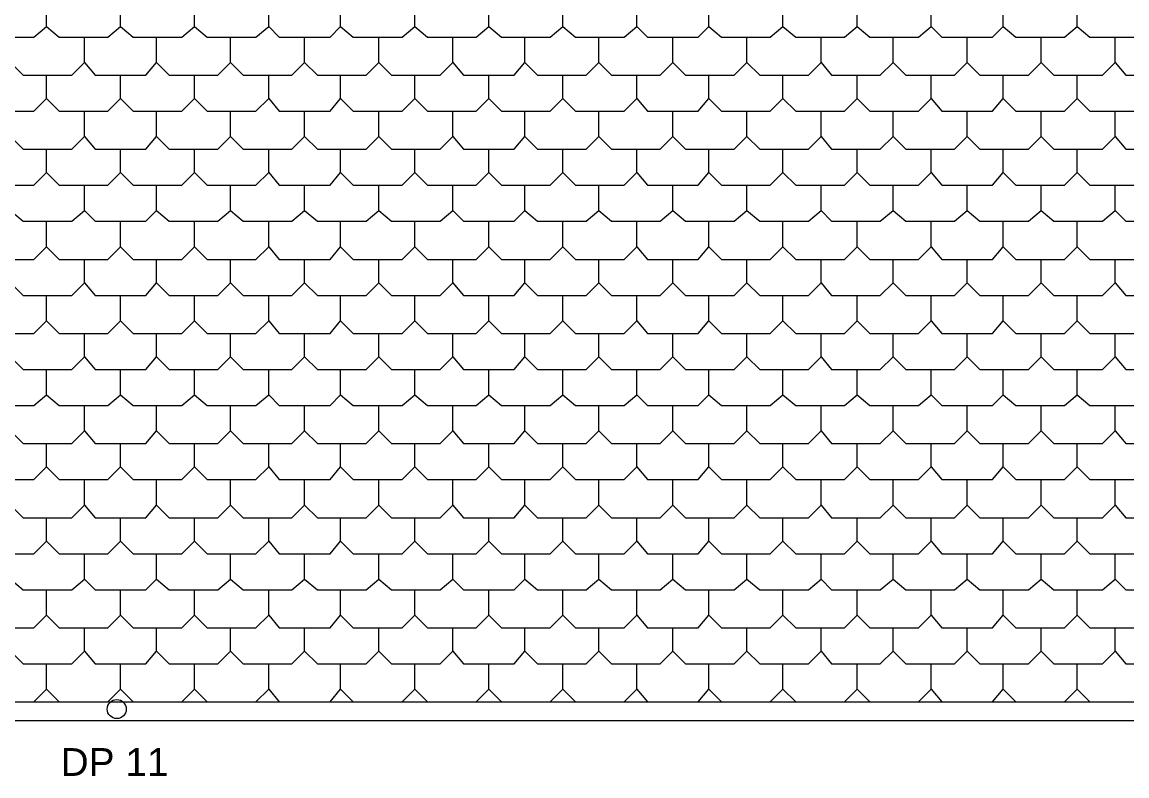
# Model space of a CAD drawing. Header units: millimetres. Extents: x 0 to 80.9, y 0 to 43.9.
# Drawn here: x 26.33 to 33.02, y 11.91 to 16.48 of the extents above; entities that cross this region are included whole.
import ezdxf

# ---------------------------------------------------------------- set-up
doc = ezdxf.new("R2010")
doc.units = ezdxf.units.MM
for name, color, linetype in [('PDF_014408$BL-ROOF', 7, 'Continuous'), ('PDF_014408$PL-SERVICES-STORMWATER', 7, 'Continuous'), ('PDF_Text', 7, 'Continuous')]:
    doc.layers.add(name, color=color, linetype=linetype)
doc.styles.add('PDF ArialMT', font='arial.ttf')

msp = doc.modelspace()

# ---------------------------------------------------------------- linework, layer by layer
at = {"layer": 'PDF_014408$BL-ROOF', "lineweight": 9}
for points in [[(53.4814, 12.2452), (8.9627, 12.2452), (8.9627, 31.4016), (75.5228, 31.4016), (75.5228, 12.2452), (66.5345, 12.2452)], [(26.0291, 16.4509), (26.106, 16.3868), (26.4009, 16.3868), (26.4779, 16.4509), (26.4779, 16.6048)], [(26.4779, 16.4509), (26.5548, 16.3868), (26.8497, 16.3868), (26.9266, 16.4509), (26.9266, 16.6048)], [(26.9266, 16.4509), (27.0036, 16.3868), (27.2985, 16.3868), (27.3754, 16.4509), (27.3754, 16.6048)], [(27.3754, 16.4509), (27.4524, 16.3868), (27.7473, 16.3868), (27.8242, 16.4509), (27.8242, 16.6048)], [(27.8242, 16.4509), (27.8883, 16.3868), (28.196, 16.3868), (28.2602, 16.4509), (28.2602, 16.6048)], [(28.2602, 16.4509), (28.3371, 16.3868), (28.632, 16.3868), (28.7089, 16.4509), (28.7089, 16.6048)], [(28.7089, 16.4509), (28.7859, 16.3868), (29.0808, 16.3868), (29.1577, 16.4509), (29.1577, 16.6048)], [(29.1577, 16.4509), (29.2346, 16.3868), (29.5296, 16.3868), (29.6065, 16.4509), (29.6065, 16.6048)], [(29.6065, 16.4509), (29.6834, 16.3868), (29.9783, 16.3868), (30.0553, 16.4509), (30.0553, 16.6048)], [(30.0553, 16.4509), (30.1194, 16.3868), (30.4271, 16.3868), (30.4912, 16.4509), (30.4912, 16.6048)], [(30.4912, 16.4509), (30.5682, 16.3868), (30.8631, 16.3868), (30.94, 16.4509), (30.94, 16.6048)], [(30.94, 16.4509), (31.0169, 16.3868), (31.3118, 16.3868), (31.3888, 16.4509), (31.3888, 16.6048)], [(31.3888, 16.4509), (31.4657, 16.3868), (31.7606, 16.3868), (31.8375, 16.4509), (31.8375, 16.6048)], [(31.8375, 16.4509), (31.9017, 16.3868), (32.2094, 16.3868), (32.2735, 16.4509), (32.2735, 16.6048)], [(32.2735, 16.4509), (32.3504, 16.3868), (32.6453, 16.3868), (32.7223, 16.4509), (32.7223, 16.6048)], [(32.7223, 16.4509), (32.7992, 16.3868), (33.0941, 16.3868), (33.1711, 16.4509), (33.1711, 16.6048)], [(26.2599, 16.2329), (26.3368, 16.156), (26.6317, 16.156), (26.7087, 16.2329), (26.7087, 16.3868)], [(26.7087, 16.2329), (26.7728, 16.156), (27.0805, 16.156), (27.1446, 16.2329), (27.1446, 16.3868)], [(27.1446, 16.2329), (27.2216, 16.156), (27.5165, 16.156), (27.5934, 16.2329), (27.5934, 16.3868)], [(27.5934, 16.2329), (27.6703, 16.156), (27.9652, 16.156), (28.0422, 16.2329), (28.0422, 16.3868)], [(28.0422, 16.2329), (28.1191, 16.156), (28.414, 16.156), (28.491, 16.2329), (28.491, 16.3868)], [(28.491, 16.2329), (28.5679, 16.156), (28.8628, 16.156), (28.9397, 16.2329), (28.9397, 16.3868)], [(28.9397, 16.2329), (29.0038, 16.156), (29.3116, 16.156), (29.3757, 16.2329), (29.3757, 16.3868)], [(29.3757, 16.2329), (29.4526, 16.156), (29.7475, 16.156), (29.8245, 16.2329), (29.8245, 16.3868)], [(29.8245, 16.2329), (29.9014, 16.156), (30.1963, 16.156), (30.2732, 16.2329), (30.2732, 16.3868)], [(30.2732, 16.2329), (30.3502, 16.156), (30.6451, 16.156), (30.722, 16.2329), (30.722, 16.3868)], [(30.722, 16.2329), (30.799, 16.156), (31.0939, 16.156), (31.1708, 16.2329), (31.1708, 16.3868)], [(31.1708, 16.2329), (31.2349, 16.156), (31.5298, 16.156), (31.6067, 16.2329), (31.6067, 16.3868)], [(31.6067, 16.2329), (31.6837, 16.156), (31.9786, 16.156), (32.0555, 16.2329), (32.0555, 16.3868)], [(32.0555, 16.2329), (32.1325, 16.156), (32.4274, 16.156), (32.5043, 16.2329), (32.5043, 16.3868)], [(32.5043, 16.2329), (32.5812, 16.156), (32.8761, 16.156), (32.9531, 16.2329), (32.9531, 16.3868)], [(32.9531, 16.2329), (33.0172, 16.156), (33.3249, 16.156), (33.389, 16.2329), (33.389, 16.3868)], [(26.0291, 16.0149), (26.106, 15.938), (26.4009, 15.938), (26.4779, 16.0149), (26.4779, 16.156)], [(26.4779, 16.0149), (26.5548, 15.938), (26.8497, 15.938), (26.9266, 16.0149), (26.9266, 16.156)], [(26.9266, 16.0149), (27.0036, 15.938), (27.2985, 15.938), (27.3754, 16.0149), (27.3754, 16.156)], [(27.3754, 16.0149), (27.4524, 15.938), (27.7473, 15.938), (27.8242, 16.0149), (27.8242, 16.156)], [(27.8242, 16.0149), (27.8883, 15.938), (28.196, 15.938), (28.2602, 16.0149), (28.2602, 16.156)], [(28.2602, 16.0149), (28.3371, 15.938), (28.632, 15.938), (28.7089, 16.0149), (28.7089, 16.156)], [(28.7089, 16.0149), (28.7859, 15.938), (29.0808, 15.938), (29.1577, 16.0149), (29.1577, 16.156)], [(29.1577, 16.0149), (29.2346, 15.938), (29.5296, 15.938), (29.6065, 16.0149), (29.6065, 16.156)], [(29.6065, 16.0149), (29.6834, 15.938), (29.9783, 15.938), (30.0553, 16.0149), (30.0553, 16.156)], [(30.0553, 16.0149), (30.1194, 15.938), (30.4271, 15.938), (30.4912, 16.0149), (30.4912, 16.156)], [(30.4912, 16.0149), (30.5682, 15.938), (30.8631, 15.938), (30.94, 16.0149), (30.94, 16.156)], [(30.94, 16.0149), (31.0169, 15.938), (31.3118, 15.938), (31.3888, 16.0149), (31.3888, 16.156)], [(31.3888, 16.0149), (31.4657, 15.938), (31.7606, 15.938), (31.8375, 16.0149), (31.8375, 16.156)], [(31.8375, 16.0149), (31.9017, 15.938), (32.2094, 15.938), (32.2735, 16.0149), (32.2735, 16.156)], [(32.2735, 16.0149), (32.3504, 15.938), (32.6453, 15.938), (32.7223, 16.0149), (32.7223, 16.156)], [(32.7223, 16.0149), (32.7992, 15.938), (33.0941, 15.938), (33.1711, 16.0149), (33.1711, 16.156)], [(26.2599, 15.7841), (26.3368, 15.7072), (26.6317, 15.7072), (26.7087, 15.7841), (26.7087, 15.938)], [(26.7087, 15.7841), (26.7728, 15.7072), (27.0805, 15.7072), (27.1446, 15.7841), (27.1446, 15.938)], [(27.1446, 15.7841), (27.2216, 15.7072), (27.5165, 15.7072), (27.5934, 15.7841), (27.5934, 15.938)], [(27.5934, 15.7841), (27.6703, 15.7072), (27.9652, 15.7072), (28.0422, 15.7841), (28.0422, 15.938)], [(28.0422, 15.7841), (28.1191, 15.7072), (28.414, 15.7072), (28.491, 15.7841), (28.491, 15.938)], [(28.491, 15.7841), (28.5679, 15.7072), (28.8628, 15.7072), (28.9397, 15.7841), (28.9397, 15.938)], [(28.9397, 15.7841), (29.0038, 15.7072), (29.3116, 15.7072), (29.3757, 15.7841), (29.3757, 15.938)], [(29.3757, 15.7841), (29.4526, 15.7072), (29.7475, 15.7072), (29.8245, 15.7841), (29.8245, 15.938)], [(29.8245, 15.7841), (29.9014, 15.7072), (30.1963, 15.7072), (30.2732, 15.7841), (30.2732, 15.938)], [(30.2732, 15.7841), (30.3502, 15.7072), (30.6451, 15.7072), (30.722, 15.7841), (30.722, 15.938)], [(30.722, 15.7841), (30.799, 15.7072), (31.0939, 15.7072), (31.1708, 15.7841), (31.1708, 15.938)], [(31.1708, 15.7841), (31.2349, 15.7072), (31.5298, 15.7072), (31.6067, 15.7841), (31.6067, 15.938)], [(31.6067, 15.7841), (31.6837, 15.7072), (31.9786, 15.7072), (32.0555, 15.7841), (32.0555, 15.938)], [(32.0555, 15.7841), (32.1325, 15.7072), (32.4274, 15.7072), (32.5043, 15.7841), (32.5043, 15.938)], [(32.5043, 15.7841), (32.5812, 15.7072), (32.8761, 15.7072), (32.9531, 15.7841), (32.9531, 15.938)], [(32.9531, 15.7841), (33.0172, 15.7072), (33.3249, 15.7072), (33.389, 15.7841), (33.389, 15.938)], [(26.0291, 15.5662), (26.106, 15.4892), (26.4009, 15.4892), (26.4779, 15.5662), (26.4779, 15.7072)], [(26.4779, 15.5662), (26.5548, 15.4892), (26.8497, 15.4892), (26.9266, 15.5662), (26.9266, 15.7072)], [(26.9266, 15.5662), (27.0036, 15.4892), (27.2985, 15.4892), (27.3754, 15.5662), (27.3754, 15.7072)], [(27.3754, 15.5662), (27.4524, 15.4892), (27.7473, 15.4892), (27.8242, 15.5662), (27.8242, 15.7072)], [(27.8242, 15.5662), (27.8883, 15.4892), (28.196, 15.4892), (28.2602, 15.5662), (28.2602, 15.7072)], [(28.2602, 15.5662), (28.3371, 15.4892), (28.632, 15.4892), (28.7089, 15.5662), (28.7089, 15.7072)], [(28.7089, 15.5662), (28.7859, 15.4892), (29.0808, 15.4892), (29.1577, 15.5662), (29.1577, 15.7072)], [(29.1577, 15.5662), (29.2346, 15.4892), (29.5296, 15.4892), (29.6065, 15.5662), (29.6065, 15.7072)], [(29.6065, 15.5662), (29.6834, 15.4892), (29.9783, 15.4892), (30.0553, 15.5662), (30.0553, 15.7072)], [(30.0553, 15.5662), (30.1194, 15.4892), (30.4271, 15.4892), (30.4912, 15.5662), (30.4912, 15.7072)], [(30.4912, 15.5662), (30.5682, 15.4892), (30.8631, 15.4892), (30.94, 15.5662), (30.94, 15.7072)], [(30.94, 15.5662), (31.0169, 15.4892), (31.3118, 15.4892), (31.3888, 15.5662), (31.3888, 15.7072)], [(31.3888, 15.5662), (31.4657, 15.4892), (31.7606, 15.4892), (31.8375, 15.5662), (31.8375, 15.7072)], [(31.8375, 15.5662), (31.9017, 15.4892), (32.2094, 15.4892), (32.2735, 15.5662), (32.2735, 15.7072)], [(32.2735, 15.5662), (32.3504, 15.4892), (32.6453, 15.4892), (32.7223, 15.5662), (32.7223, 15.7072)], [(32.7223, 15.5662), (32.7992, 15.4892), (33.0941, 15.4892), (33.1711, 15.5662), (33.1711, 15.7072)], [(26.2599, 15.3354), (26.3368, 15.2713), (26.6317, 15.2713), (26.7087, 15.3354), (26.7087, 15.4892)], [(26.7087, 15.3354), (26.7728, 15.2713), (27.0805, 15.2713), (27.1446, 15.3354), (27.1446, 15.4892)], [(27.1446, 15.3354), (27.2216, 15.2713), (27.5165, 15.2713), (27.5934, 15.3354), (27.5934, 15.4892)], [(27.5934, 15.3354), (27.6703, 15.2713), (27.9652, 15.2713), (28.0422, 15.3354), (28.0422, 15.4892)], [(28.0422, 15.3354), (28.1191, 15.2713), (28.414, 15.2713), (28.491, 15.3354), (28.491, 15.4892)], [(28.491, 15.3354), (28.5679, 15.2713), (28.8628, 15.2713), (28.9397, 15.3354), (28.9397, 15.4892)], [(28.9397, 15.3354), (29.0038, 15.2713), (29.3116, 15.2713), (29.3757, 15.3354), (29.3757, 15.4892)], [(29.3757, 15.3354), (29.4526, 15.2713), (29.7475, 15.2713), (29.8245, 15.3354), (29.8245, 15.4892)], [(29.8245, 15.3354), (29.9014, 15.2713), (30.1963, 15.2713), (30.2732, 15.3354), (30.2732, 15.4892)], [(30.2732, 15.3354), (30.3502, 15.2713), (30.6451, 15.2713), (30.722, 15.3354), (30.722, 15.4892)], [(30.722, 15.3354), (30.799, 15.2713), (31.0939, 15.2713), (31.1708, 15.3354), (31.1708, 15.4892)], [(31.1708, 15.3354), (31.2349, 15.2713), (31.5298, 15.2713), (31.6067, 15.3354), (31.6067, 15.4892)], [(31.6067, 15.3354), (31.6837, 15.2713), (31.9786, 15.2713), (32.0555, 15.3354), (32.0555, 15.4892)], [(32.0555, 15.3354), (32.1325, 15.2713), (32.4274, 15.2713), (32.5043, 15.3354), (32.5043, 15.4892)], [(32.5043, 15.3354), (32.5812, 15.2713), (32.8761, 15.2713), (32.9531, 15.3354), (32.9531, 15.4892)], [(32.9531, 15.3354), (33.0172, 15.2713), (33.3249, 15.2713), (33.389, 15.3354), (33.389, 15.4892)], [(26.0291, 15.1174), (26.106, 15.0405), (26.4009, 15.0405), (26.4779, 15.1174), (26.4779, 15.2713)], [(26.4779, 15.1174), (26.5548, 15.0405), (26.8497, 15.0405), (26.9266, 15.1174), (26.9266, 15.2713)], [(26.9266, 15.1174), (27.0036, 15.0405), (27.2985, 15.0405), (27.3754, 15.1174), (27.3754, 15.2713)], [(27.3754, 15.1174), (27.4524, 15.0405), (27.7473, 15.0405), (27.8242, 15.1174), (27.8242, 15.2713)], [(27.8242, 15.1174), (27.8883, 15.0405), (28.196, 15.0405), (28.2602, 15.1174), (28.2602, 15.2713)], [(28.2602, 15.1174), (28.3371, 15.0405), (28.632, 15.0405), (28.7089, 15.1174), (28.7089, 15.2713)], [(28.7089, 15.1174), (28.7859, 15.0405), (29.0808, 15.0405), (29.1577, 15.1174), (29.1577, 15.2713)], [(29.1577, 15.1174), (29.2346, 15.0405), (29.5296, 15.0405), (29.6065, 15.1174), (29.6065, 15.2713)], [(29.6065, 15.1174), (29.6834, 15.0405), (29.9783, 15.0405), (30.0553, 15.1174), (30.0553, 15.2713)], [(30.0553, 15.1174), (30.1194, 15.0405), (30.4271, 15.0405), (30.4912, 15.1174), (30.4912, 15.2713)], [(30.4912, 15.1174), (30.5682, 15.0405), (30.8631, 15.0405), (30.94, 15.1174), (30.94, 15.2713)], [(30.94, 15.1174), (31.0169, 15.0405), (31.3118, 15.0405), (31.3888, 15.1174), (31.3888, 15.2713)], [(31.3888, 15.1174), (31.4657, 15.0405), (31.7606, 15.0405), (31.8375, 15.1174), (31.8375, 15.2713)], [(31.8375, 15.1174), (31.9017, 15.0405), (32.2094, 15.0405), (32.2735, 15.1174), (32.2735, 15.2713)], [(32.2735, 15.1174), (32.3504, 15.0405), (32.6453, 15.0405), (32.7223, 15.1174), (32.7223, 15.2713)], [(32.7223, 15.1174), (32.7992, 15.0405), (33.0941, 15.0405), (33.1711, 15.1174), (33.1711, 15.2713)], [(26.2599, 14.8994), (26.3368, 14.8225), (26.6317, 14.8225), (26.7087, 14.8994), (26.7087, 15.0405)], [(26.7087, 14.8994), (26.7728, 14.8225), (27.0805, 14.8225), (27.1446, 14.8994), (27.1446, 15.0405)], [(27.1446, 14.8994), (27.2216, 14.8225), (27.5165, 14.8225), (27.5934, 14.8994), (27.5934, 15.0405)], [(27.5934, 14.8994), (27.6703, 14.8225), (27.9652, 14.8225), (28.0422, 14.8994), (28.0422, 15.0405)], [(28.0422, 14.8994), (28.1191, 14.8225), (28.414, 14.8225), (28.491, 14.8994), (28.491, 15.0405)], [(28.491, 14.8994), (28.5679, 14.8225), (28.8628, 14.8225), (28.9397, 14.8994), (28.9397, 15.0405)], [(28.9397, 14.8994), (29.0038, 14.8225), (29.3116, 14.8225), (29.3757, 14.8994), (29.3757, 15.0405)], [(29.3757, 14.8994), (29.4526, 14.8225), (29.7475, 14.8225), (29.8245, 14.8994), (29.8245, 15.0405)], [(29.8245, 14.8994), (29.9014, 14.8225), (30.1963, 14.8225), (30.2732, 14.8994), (30.2732, 15.0405)], [(30.2732, 14.8994), (30.3502, 14.8225), (30.6451, 14.8225), (30.722, 14.8994), (30.722, 15.0405)], [(30.722, 14.8994), (30.799, 14.8225), (31.0939, 14.8225), (31.1708, 14.8994), (31.1708, 15.0405)], [(31.1708, 14.8994), (31.2349, 14.8225), (31.5298, 14.8225), (31.6067, 14.8994), (31.6067, 15.0405)], [(31.6067, 14.8994), (31.6837, 14.8225), (31.9786, 14.8225), (32.0555, 14.8994), (32.0555, 15.0405)], [(32.0555, 14.8994), (32.1325, 14.8225), (32.4274, 14.8225), (32.5043, 14.8994), (32.5043, 15.0405)], [(32.5043, 14.8994), (32.5812, 14.8225), (32.8761, 14.8225), (32.9531, 14.8994), (32.9531, 15.0405)], [(32.9531, 14.8994), (33.0172, 14.8225), (33.3249, 14.8225), (33.389, 14.8994), (33.389, 15.0405)], [(26.0291, 14.6686), (26.106, 14.5917), (26.4009, 14.5917), (26.4779, 14.6686), (26.4779, 14.8225)], [(26.4779, 14.6686), (26.5548, 14.5917), (26.8497, 14.5917), (26.9266, 14.6686), (26.9266, 14.8225)], [(26.9266, 14.6686), (27.0036, 14.5917), (27.2985, 14.5917), (27.3754, 14.6686), (27.3754, 14.8225)], [(27.3754, 14.6686), (27.4524, 14.5917), (27.7473, 14.5917), (27.8242, 14.6686), (27.8242, 14.8225)], [(27.8242, 14.6686), (27.8883, 14.5917), (28.196, 14.5917), (28.2602, 14.6686), (28.2602, 14.8225)], [(28.2602, 14.6686), (28.3371, 14.5917), (28.632, 14.5917), (28.7089, 14.6686), (28.7089, 14.8225)], [(28.7089, 14.6686), (28.7859, 14.5917), (29.0808, 14.5917), (29.1577, 14.6686), (29.1577, 14.8225)], [(29.1577, 14.6686), (29.2346, 14.5917), (29.5296, 14.5917), (29.6065, 14.6686), (29.6065, 14.8225)], [(29.6065, 14.6686), (29.6834, 14.5917), (29.9783, 14.5917), (30.0553, 14.6686), (30.0553, 14.8225)], [(30.0553, 14.6686), (30.1194, 14.5917), (30.4271, 14.5917), (30.4912, 14.6686), (30.4912, 14.8225)], [(30.4912, 14.6686), (30.5682, 14.5917), (30.8631, 14.5917), (30.94, 14.6686), (30.94, 14.8225)], [(30.94, 14.6686), (31.0169, 14.5917), (31.3118, 14.5917), (31.3888, 14.6686), (31.3888, 14.8225)], [(31.3888, 14.6686), (31.4657, 14.5917), (31.7606, 14.5917), (31.8375, 14.6686), (31.8375, 14.8225)], [(31.8375, 14.6686), (31.9017, 14.5917), (32.2094, 14.5917), (32.2735, 14.6686), (32.2735, 14.8225)], [(32.2735, 14.6686), (32.3504, 14.5917), (32.6453, 14.5917), (32.7223, 14.6686), (32.7223, 14.8225)], [(32.7223, 14.6686), (32.7992, 14.5917), (33.0941, 14.5917), (33.1711, 14.6686), (33.1711, 14.8225)], [(26.2599, 14.4506), (26.3368, 14.3737), (26.6317, 14.3737), (26.7087, 14.4506), (26.7087, 14.5917)], [(26.7087, 14.4506), (26.7728, 14.3737), (27.0805, 14.3737), (27.1446, 14.4506), (27.1446, 14.5917)], [(27.1446, 14.4506), (27.2216, 14.3737), (27.5165, 14.3737), (27.5934, 14.4506), (27.5934, 14.5917)], [(27.5934, 14.4506), (27.6703, 14.3737), (27.9652, 14.3737), (28.0422, 14.4506), (28.0422, 14.5917)], [(28.0422, 14.4506), (28.1191, 14.3737), (28.414, 14.3737), (28.491, 14.4506), (28.491, 14.5917)], [(28.491, 14.4506), (28.5679, 14.3737), (28.8628, 14.3737), (28.9397, 14.4506), (28.9397, 14.5917)], [(28.9397, 14.4506), (29.0038, 14.3737), (29.3116, 14.3737), (29.3757, 14.4506), (29.3757, 14.5917)], [(29.3757, 14.4506), (29.4526, 14.3737), (29.7475, 14.3737), (29.8245, 14.4506), (29.8245, 14.5917)], [(29.8245, 14.4506), (29.9014, 14.3737), (30.1963, 14.3737), (30.2732, 14.4506), (30.2732, 14.5917)], [(30.2732, 14.4506), (30.3502, 14.3737), (30.6451, 14.3737), (30.722, 14.4506), (30.722, 14.5917)], [(30.722, 14.4506), (30.799, 14.3737), (31.0939, 14.3737), (31.1708, 14.4506), (31.1708, 14.5917)], [(31.1708, 14.4506), (31.2349, 14.3737), (31.5298, 14.3737), (31.6067, 14.4506), (31.6067, 14.5917)], [(31.6067, 14.4506), (31.6837, 14.3737), (31.9786, 14.3737), (32.0555, 14.4506), (32.0555, 14.5917)], [(32.0555, 14.4506), (32.1325, 14.3737), (32.4274, 14.3737), (32.5043, 14.4506), (32.5043, 14.5917)], [(32.5043, 14.4506), (32.5812, 14.3737), (32.8761, 14.3737), (32.9531, 14.4506), (32.9531, 14.5917)], [(32.9531, 14.4506), (33.0172, 14.3737), (33.3249, 14.3737), (33.389, 14.4506), (33.389, 14.5917)], [(26.0291, 14.2198), (26.106, 14.1557), (26.4009, 14.1557), (26.4779, 14.2198), (26.4779, 14.3737)], [(26.4779, 14.2198), (26.5548, 14.1557), (26.8497, 14.1557), (26.9266, 14.2198), (26.9266, 14.3737)], [(26.9266, 14.2198), (27.0036, 14.1557), (27.2985, 14.1557), (27.3754, 14.2198), (27.3754, 14.3737)], [(27.3754, 14.2198), (27.4524, 14.1557), (27.7473, 14.1557), (27.8242, 14.2198), (27.8242, 14.3737)], [(27.8242, 14.2198), (27.8883, 14.1557), (28.196, 14.1557), (28.2602, 14.2198), (28.2602, 14.3737)], [(28.2602, 14.2198), (28.3371, 14.1557), (28.632, 14.1557), (28.7089, 14.2198), (28.7089, 14.3737)], [(28.7089, 14.2198), (28.7859, 14.1557), (29.0808, 14.1557), (29.1577, 14.2198), (29.1577, 14.3737)], [(29.1577, 14.2198), (29.2346, 14.1557), (29.5296, 14.1557), (29.6065, 14.2198), (29.6065, 14.3737)], [(29.6065, 14.2198), (29.6834, 14.1557), (29.9783, 14.1557), (30.0553, 14.2198), (30.0553, 14.3737)], [(30.0553, 14.2198), (30.1194, 14.1557), (30.4271, 14.1557), (30.4912, 14.2198), (30.4912, 14.3737)], [(30.4912, 14.2198), (30.5682, 14.1557), (30.8631, 14.1557), (30.94, 14.2198), (30.94, 14.3737)], [(30.94, 14.2198), (31.0169, 14.1557), (31.3118, 14.1557), (31.3888, 14.2198), (31.3888, 14.3737)], [(31.3888, 14.2198), (31.4657, 14.1557), (31.7606, 14.1557), (31.8375, 14.2198), (31.8375, 14.3737)], [(31.8375, 14.2198), (31.9017, 14.1557), (32.2094, 14.1557), (32.2735, 14.2198), (32.2735, 14.3737)], [(32.2735, 14.2198), (32.3504, 14.1557), (32.6453, 14.1557), (32.7223, 14.2198), (32.7223, 14.3737)], [(32.7223, 14.2198), (32.7992, 14.1557), (33.0941, 14.1557), (33.1711, 14.2198), (33.1711, 14.3737)], [(26.2599, 14.0019), (26.3368, 13.9249), (26.6317, 13.9249), (26.7087, 14.0019), (26.7087, 14.1557)], [(26.7087, 14.0019), (26.7728, 13.9249), (27.0805, 13.9249), (27.1446, 14.0019), (27.1446, 14.1557)], [(27.1446, 14.0019), (27.2216, 13.9249), (27.5165, 13.9249), (27.5934, 14.0019), (27.5934, 14.1557)], [(27.5934, 14.0019), (27.6703, 13.9249), (27.9652, 13.9249), (28.0422, 14.0019), (28.0422, 14.1557)], [(28.0422, 14.0019), (28.1191, 13.9249), (28.414, 13.9249), (28.491, 14.0019), (28.491, 14.1557)], [(28.491, 14.0019), (28.5679, 13.9249), (28.8628, 13.9249), (28.9397, 14.0019), (28.9397, 14.1557)], [(28.9397, 14.0019), (29.0038, 13.9249), (29.3116, 13.9249), (29.3757, 14.0019), (29.3757, 14.1557)], [(29.3757, 14.0019), (29.4526, 13.9249), (29.7475, 13.9249), (29.8245, 14.0019), (29.8245, 14.1557)], [(29.8245, 14.0019), (29.9014, 13.9249), (30.1963, 13.9249), (30.2732, 14.0019), (30.2732, 14.1557)], [(30.2732, 14.0019), (30.3502, 13.9249), (30.6451, 13.9249), (30.722, 14.0019), (30.722, 14.1557)], [(30.722, 14.0019), (30.799, 13.9249), (31.0939, 13.9249), (31.1708, 14.0019), (31.1708, 14.1557)], [(31.1708, 14.0019), (31.2349, 13.9249), (31.5298, 13.9249), (31.6067, 14.0019), (31.6067, 14.1557)], [(31.6067, 14.0019), (31.6837, 13.9249), (31.9786, 13.9249), (32.0555, 14.0019), (32.0555, 14.1557)], [(32.0555, 14.0019), (32.1325, 13.9249), (32.4274, 13.9249), (32.5043, 14.0019), (32.5043, 14.1557)], [(32.5043, 14.0019), (32.5812, 13.9249), (32.8761, 13.9249), (32.9531, 14.0019), (32.9531, 14.1557)], [(32.9531, 14.0019), (33.0172, 13.9249), (33.3249, 13.9249), (33.389, 14.0019), (33.389, 14.1557)], [(26.0291, 13.7839), (26.106, 13.7069), (26.4009, 13.7069), (26.4779, 13.7839), (26.4779, 13.9249)], [(26.4779, 13.7839), (26.5548, 13.7069), (26.8497, 13.7069), (26.9266, 13.7839), (26.9266, 13.9249)], [(26.9266, 13.7839), (27.0036, 13.7069), (27.2985, 13.7069), (27.3754, 13.7839), (27.3754, 13.9249)], [(27.3754, 13.7839), (27.4524, 13.7069), (27.7473, 13.7069), (27.8242, 13.7839), (27.8242, 13.9249)], [(27.8242, 13.7839), (27.8883, 13.7069), (28.196, 13.7069), (28.2602, 13.7839), (28.2602, 13.9249)], [(28.2602, 13.7839), (28.3371, 13.7069), (28.632, 13.7069), (28.7089, 13.7839), (28.7089, 13.9249)], [(28.7089, 13.7839), (28.7859, 13.7069), (29.0808, 13.7069), (29.1577, 13.7839), (29.1577, 13.9249)], [(29.1577, 13.7839), (29.2346, 13.7069), (29.5296, 13.7069), (29.6065, 13.7839), (29.6065, 13.9249)], [(29.6065, 13.7839), (29.6834, 13.7069), (29.9783, 13.7069), (30.0553, 13.7839), (30.0553, 13.9249)], [(30.0553, 13.7839), (30.1194, 13.7069), (30.4271, 13.7069), (30.4912, 13.7839), (30.4912, 13.9249)], [(30.4912, 13.7839), (30.5682, 13.7069), (30.8631, 13.7069), (30.94, 13.7839), (30.94, 13.9249)], [(30.94, 13.7839), (31.0169, 13.7069), (31.3118, 13.7069), (31.3888, 13.7839), (31.3888, 13.9249)], [(31.3888, 13.7839), (31.4657, 13.7069), (31.7606, 13.7069), (31.8375, 13.7839), (31.8375, 13.9249)], [(31.8375, 13.7839), (31.9017, 13.7069), (32.2094, 13.7069), (32.2735, 13.7839), (32.2735, 13.9249)], [(32.2735, 13.7839), (32.3504, 13.7069), (32.6453, 13.7069), (32.7223, 13.7839), (32.7223, 13.9249)], [(32.7223, 13.7839), (32.7992, 13.7069), (33.0941, 13.7069), (33.1711, 13.7839), (33.1711, 13.9249)], [(26.2599, 13.5531), (26.3368, 13.4761), (26.6317, 13.4761), (26.7087, 13.5531), (26.7087, 13.7069)], [(26.7087, 13.5531), (26.7728, 13.4761), (27.0805, 13.4761), (27.1446, 13.5531), (27.1446, 13.7069)], [(27.1446, 13.5531), (27.2216, 13.4761), (27.5165, 13.4761), (27.5934, 13.5531), (27.5934, 13.7069)], [(27.5934, 13.5531), (27.6703, 13.4761), (27.9652, 13.4761), (28.0422, 13.5531), (28.0422, 13.7069)], [(28.0422, 13.5531), (28.1191, 13.4761), (28.414, 13.4761), (28.491, 13.5531), (28.491, 13.7069)], [(28.491, 13.5531), (28.5679, 13.4761), (28.8628, 13.4761), (28.9397, 13.5531), (28.9397, 13.7069)], [(28.9397, 13.5531), (29.0038, 13.4761), (29.3116, 13.4761), (29.3757, 13.5531), (29.3757, 13.7069)], [(29.3757, 13.5531), (29.4526, 13.4761), (29.7475, 13.4761), (29.8245, 13.5531), (29.8245, 13.7069)], [(29.8245, 13.5531), (29.9014, 13.4761), (30.1963, 13.4761), (30.2732, 13.5531), (30.2732, 13.7069)], [(30.2732, 13.5531), (30.3502, 13.4761), (30.6451, 13.4761), (30.722, 13.5531), (30.722, 13.7069)], [(30.722, 13.5531), (30.799, 13.4761), (31.0939, 13.4761), (31.1708, 13.5531), (31.1708, 13.7069)], [(31.1708, 13.5531), (31.2349, 13.4761), (31.5298, 13.4761), (31.6067, 13.5531), (31.6067, 13.7069)], [(31.6067, 13.5531), (31.6837, 13.4761), (31.9786, 13.4761), (32.0555, 13.5531), (32.0555, 13.7069)], [(32.0555, 13.5531), (32.1325, 13.4761), (32.4274, 13.4761), (32.5043, 13.5531), (32.5043, 13.7069)], [(32.5043, 13.5531), (32.5812, 13.4761), (32.8761, 13.4761), (32.9531, 13.5531), (32.9531, 13.7069)], [(32.9531, 13.5531), (33.0172, 13.4761), (33.3249, 13.4761), (33.389, 13.5531), (33.389, 13.7069)], [(26.0291, 13.3351), (26.106, 13.2582), (26.4009, 13.2582), (26.4779, 13.3351), (26.4779, 13.4761)], [(26.4779, 13.3351), (26.5548, 13.2582), (26.8497, 13.2582), (26.9266, 13.3351), (26.9266, 13.4761)], [(26.9266, 13.3351), (27.0036, 13.2582), (27.2985, 13.2582), (27.3754, 13.3351), (27.3754, 13.4761)], [(27.3754, 13.3351), (27.4524, 13.2582), (27.7473, 13.2582), (27.8242, 13.3351), (27.8242, 13.4761)], [(27.8242, 13.3351), (27.8883, 13.2582), (28.196, 13.2582), (28.2602, 13.3351), (28.2602, 13.4761)], [(28.2602, 13.3351), (28.3371, 13.2582), (28.632, 13.2582), (28.7089, 13.3351), (28.7089, 13.4761)], [(28.7089, 13.3351), (28.7859, 13.2582), (29.0808, 13.2582), (29.1577, 13.3351), (29.1577, 13.4761)], [(29.1577, 13.3351), (29.2346, 13.2582), (29.5296, 13.2582), (29.6065, 13.3351), (29.6065, 13.4761)], [(29.6065, 13.3351), (29.6834, 13.2582), (29.9783, 13.2582), (30.0553, 13.3351), (30.0553, 13.4761)], [(30.0553, 13.3351), (30.1194, 13.2582), (30.4271, 13.2582), (30.4912, 13.3351), (30.4912, 13.4761)], [(30.4912, 13.3351), (30.5682, 13.2582), (30.8631, 13.2582), (30.94, 13.3351), (30.94, 13.4761)], [(30.94, 13.3351), (31.0169, 13.2582), (31.3118, 13.2582), (31.3888, 13.3351), (31.3888, 13.4761)], [(31.3888, 13.3351), (31.4657, 13.2582), (31.7606, 13.2582), (31.8375, 13.3351), (31.8375, 13.4761)], [(31.8375, 13.3351), (31.9017, 13.2582), (32.2094, 13.2582), (32.2735, 13.3351), (32.2735, 13.4761)], [(32.2735, 13.3351), (32.3504, 13.2582), (32.6453, 13.2582), (32.7223, 13.3351), (32.7223, 13.4761)], [(32.7223, 13.3351), (32.7992, 13.2582), (33.0941, 13.2582), (33.1711, 13.3351), (33.1711, 13.4761)], [(26.2599, 13.1043), (26.3368, 13.0402), (26.6317, 13.0402), (26.7087, 13.1043), (26.7087, 13.2582)], [(26.7087, 13.1043), (26.7728, 13.0402), (27.0805, 13.0402), (27.1446, 13.1043), (27.1446, 13.2582)], [(27.1446, 13.1043), (27.2216, 13.0402), (27.5165, 13.0402), (27.5934, 13.1043), (27.5934, 13.2582)], [(27.5934, 13.1043), (27.6703, 13.0402), (27.9652, 13.0402), (28.0422, 13.1043), (28.0422, 13.2582)], [(28.0422, 13.1043), (28.1191, 13.0402), (28.414, 13.0402), (28.491, 13.1043), (28.491, 13.2582)], [(28.491, 13.1043), (28.5679, 13.0402), (28.8628, 13.0402), (28.9397, 13.1043), (28.9397, 13.2582)], [(28.9397, 13.1043), (29.0038, 13.0402), (29.3116, 13.0402), (29.3757, 13.1043), (29.3757, 13.2582)], [(29.3757, 13.1043), (29.4526, 13.0402), (29.7475, 13.0402), (29.8245, 13.1043), (29.8245, 13.2582)], [(29.8245, 13.1043), (29.9014, 13.0402), (30.1963, 13.0402), (30.2732, 13.1043), (30.2732, 13.2582)], [(30.2732, 13.1043), (30.3502, 13.0402), (30.6451, 13.0402), (30.722, 13.1043), (30.722, 13.2582)], [(30.722, 13.1043), (30.799, 13.0402), (31.0939, 13.0402), (31.1708, 13.1043), (31.1708, 13.2582)], [(31.1708, 13.1043), (31.2349, 13.0402), (31.5298, 13.0402), (31.6067, 13.1043), (31.6067, 13.2582)], [(31.6067, 13.1043), (31.6837, 13.0402), (31.9786, 13.0402), (32.0555, 13.1043), (32.0555, 13.2582)], [(32.0555, 13.1043), (32.1325, 13.0402), (32.4274, 13.0402), (32.5043, 13.1043), (32.5043, 13.2582)], [(32.5043, 13.1043), (32.5812, 13.0402), (32.8761, 13.0402), (32.9531, 13.1043), (32.9531, 13.2582)], [(32.9531, 13.1043), (33.0172, 13.0402), (33.3249, 13.0402), (33.389, 13.1043), (33.389, 13.2582)], [(26.0291, 12.8863), (26.106, 12.8094), (26.4009, 12.8094), (26.4779, 12.8863), (26.4779, 13.0402)], [(26.4779, 12.8863), (26.5548, 12.8094), (26.8497, 12.8094), (26.9266, 12.8863), (26.9266, 13.0402)], [(26.9266, 12.8863), (27.0036, 12.8094), (27.2985, 12.8094), (27.3754, 12.8863), (27.3754, 13.0402)], [(27.3754, 12.8863), (27.4524, 12.8094), (27.7473, 12.8094), (27.8242, 12.8863), (27.8242, 13.0402)], [(27.8242, 12.8863), (27.8883, 12.8094), (28.196, 12.8094), (28.2602, 12.8863), (28.2602, 13.0402)], [(28.2602, 12.8863), (28.3371, 12.8094), (28.632, 12.8094), (28.7089, 12.8863), (28.7089, 13.0402)], [(28.7089, 12.8863), (28.7859, 12.8094), (29.0808, 12.8094), (29.1577, 12.8863), (29.1577, 13.0402)], [(29.1577, 12.8863), (29.2346, 12.8094), (29.5296, 12.8094), (29.6065, 12.8863), (29.6065, 13.0402)], [(29.6065, 12.8863), (29.6834, 12.8094), (29.9783, 12.8094), (30.0553, 12.8863), (30.0553, 13.0402)], [(30.0553, 12.8863), (30.1194, 12.8094), (30.4271, 12.8094), (30.4912, 12.8863), (30.4912, 13.0402)], [(30.4912, 12.8863), (30.5682, 12.8094), (30.8631, 12.8094), (30.94, 12.8863), (30.94, 13.0402)], [(30.94, 12.8863), (31.0169, 12.8094), (31.3118, 12.8094), (31.3888, 12.8863), (31.3888, 13.0402)], [(31.3888, 12.8863), (31.4657, 12.8094), (31.7606, 12.8094), (31.8375, 12.8863), (31.8375, 13.0402)], [(31.8375, 12.8863), (31.9017, 12.8094), (32.2094, 12.8094), (32.2735, 12.8863), (32.2735, 13.0402)], [(32.2735, 12.8863), (32.3504, 12.8094), (32.6453, 12.8094), (32.7223, 12.8863), (32.7223, 13.0402)], [(32.7223, 12.8863), (32.7992, 12.8094), (33.0941, 12.8094), (33.1711, 12.8863), (33.1711, 13.0402)], [(26.2599, 12.6683), (26.3368, 12.5914), (26.6317, 12.5914), (26.7087, 12.6683), (26.7087, 12.8094)], [(26.7087, 12.6683), (26.7728, 12.5914), (27.0805, 12.5914), (27.1446, 12.6683), (27.1446, 12.8094)], [(27.1446, 12.6683), (27.2216, 12.5914), (27.5165, 12.5914), (27.5934, 12.6683), (27.5934, 12.8094)], [(27.5934, 12.6683), (27.6703, 12.5914), (27.9652, 12.5914), (28.0422, 12.6683), (28.0422, 12.8094)], [(28.0422, 12.6683), (28.1191, 12.5914), (28.414, 12.5914), (28.491, 12.6683), (28.491, 12.8094)], [(28.491, 12.6683), (28.5679, 12.5914), (28.8628, 12.5914), (28.9397, 12.6683), (28.9397, 12.8094)], [(28.9397, 12.6683), (29.0038, 12.5914), (29.3116, 12.5914), (29.3757, 12.6683), (29.3757, 12.8094)], [(29.3757, 12.6683), (29.4526, 12.5914), (29.7475, 12.5914), (29.8245, 12.6683), (29.8245, 12.8094)], [(29.8245, 12.6683), (29.9014, 12.5914), (30.1963, 12.5914), (30.2732, 12.6683), (30.2732, 12.8094)], [(30.2732, 12.6683), (30.3502, 12.5914), (30.6451, 12.5914), (30.722, 12.6683), (30.722, 12.8094)], [(30.722, 12.6683), (30.799, 12.5914), (31.0939, 12.5914), (31.1708, 12.6683), (31.1708, 12.8094)], [(31.1708, 12.6683), (31.2349, 12.5914), (31.5298, 12.5914), (31.6067, 12.6683), (31.6067, 12.8094)], [(31.6067, 12.6683), (31.6837, 12.5914), (31.9786, 12.5914), (32.0555, 12.6683), (32.0555, 12.8094)], [(32.0555, 12.6683), (32.1325, 12.5914), (32.4274, 12.5914), (32.5043, 12.6683), (32.5043, 12.8094)], [(32.5043, 12.6683), (32.5812, 12.5914), (32.8761, 12.5914), (32.9531, 12.6683), (32.9531, 12.8094)], [(32.9531, 12.6683), (33.0172, 12.5914), (33.3249, 12.5914), (33.389, 12.6683), (33.389, 12.8094)], [(26.4009, 12.3606), (26.4779, 12.4375), (26.4779, 12.5914)], [(26.8497, 12.3606), (26.9266, 12.4375), (26.9266, 12.5914)], [(27.2985, 12.3606), (27.3754, 12.4375), (27.3754, 12.5914)], [(27.7473, 12.3606), (27.8242, 12.4375), (27.8242, 12.5914)], [(28.196, 12.3606), (28.2602, 12.4375), (28.2602, 12.5914)], [(28.632, 12.3606), (28.7089, 12.4375), (28.7089, 12.5914)], [(29.0808, 12.3606), (29.1577, 12.4375), (29.1577, 12.5914)], [(29.5296, 12.3606), (29.6065, 12.4375), (29.6065, 12.5914)], [(29.9783, 12.3606), (30.0553, 12.4375), (30.0553, 12.5914)], [(30.4271, 12.3606), (30.4912, 12.4375), (30.4912, 12.5914)], [(30.8631, 12.3606), (30.94, 12.4375), (30.94, 12.5914)], [(31.3118, 12.3606), (31.3888, 12.4375), (31.3888, 12.5914)], [(31.7606, 12.3606), (31.8375, 12.4375), (31.8375, 12.5914)], [(32.2094, 12.3606), (32.2735, 12.4375), (32.2735, 12.5914)], [(32.6453, 12.3606), (32.7223, 12.4375), (32.7223, 12.5914)], [(26.4779, 12.4375), (26.5548, 12.3606)], [(26.9266, 12.4375), (27.0036, 12.3606)], [(27.3754, 12.4375), (27.4524, 12.3606)], [(27.8242, 12.4375), (27.8883, 12.3606)], [(28.2602, 12.4375), (28.3371, 12.3606)], [(28.7089, 12.4375), (28.7859, 12.3606)], [(29.1577, 12.4375), (29.2346, 12.3606)], [(29.6065, 12.4375), (29.6834, 12.3606)], [(30.0553, 12.4375), (30.1194, 12.3606)], [(30.4912, 12.4375), (30.5682, 12.3606)], [(30.94, 12.4375), (31.0169, 12.3606)], [(31.3888, 12.4375), (31.4657, 12.3606)], [(31.8375, 12.4375), (31.9017, 12.3606)], [(32.2735, 12.4375), (32.3504, 12.3606)], [(32.7223, 12.4375), (32.7992, 12.3606)], [(26.7087, 12.3606), (26.7087, 12.3606)], [(27.1446, 12.3606), (27.1446, 12.3606)], [(27.5934, 12.3606), (27.5934, 12.3606)], [(28.0422, 12.3606), (28.0422, 12.3606)], [(28.491, 12.3606), (28.491, 12.3606)], [(28.9397, 12.3606), (28.9397, 12.3606)], [(29.3757, 12.3606), (29.3757, 12.3606)], [(29.8245, 12.3606), (29.8245, 12.3606)], [(30.2732, 12.3606), (30.2732, 12.3606)], [(30.722, 12.3606), (30.722, 12.3606)], [(31.1708, 12.3606), (31.1708, 12.3606)], [(31.6067, 12.3606), (31.6067, 12.3606)], [(32.0555, 12.3606), (32.0555, 12.3606)], [(32.5043, 12.3606), (32.5043, 12.3606)], [(32.9531, 12.3606), (32.9531, 12.3606)]]:
    msp.add_lwpolyline(points, dxfattribs=at)
msp.add_lwpolyline([(53.4814, 12.3606), (53.4814, 20.8361), (49.2758, 20.8361), (49.2758, 20.8104), (26.2342, 20.8104), (26.2342, 21.8234), (18.5409, 21.8234), (9.0781, 12.3606)], close=True, dxfattribs=at)
at = {"layer": 'PDF_014408$PL-SERVICES-STORMWATER', "lineweight": 0}
msp.add_circle((26.9039, 12.3173), 0.0577, dxfattribs=at)

# ---------------------------------------------------------------- texts
at = {"layer": 'PDF_Text', "insert": (26.5641, 11.9969), "char_height": 0.1683, "attachment_point": 4, "style": 'PDF ArialMT'}
msp.add_mtext('DP 11', dxfattribs=at)

doc.saveas('drawing.dxf')
